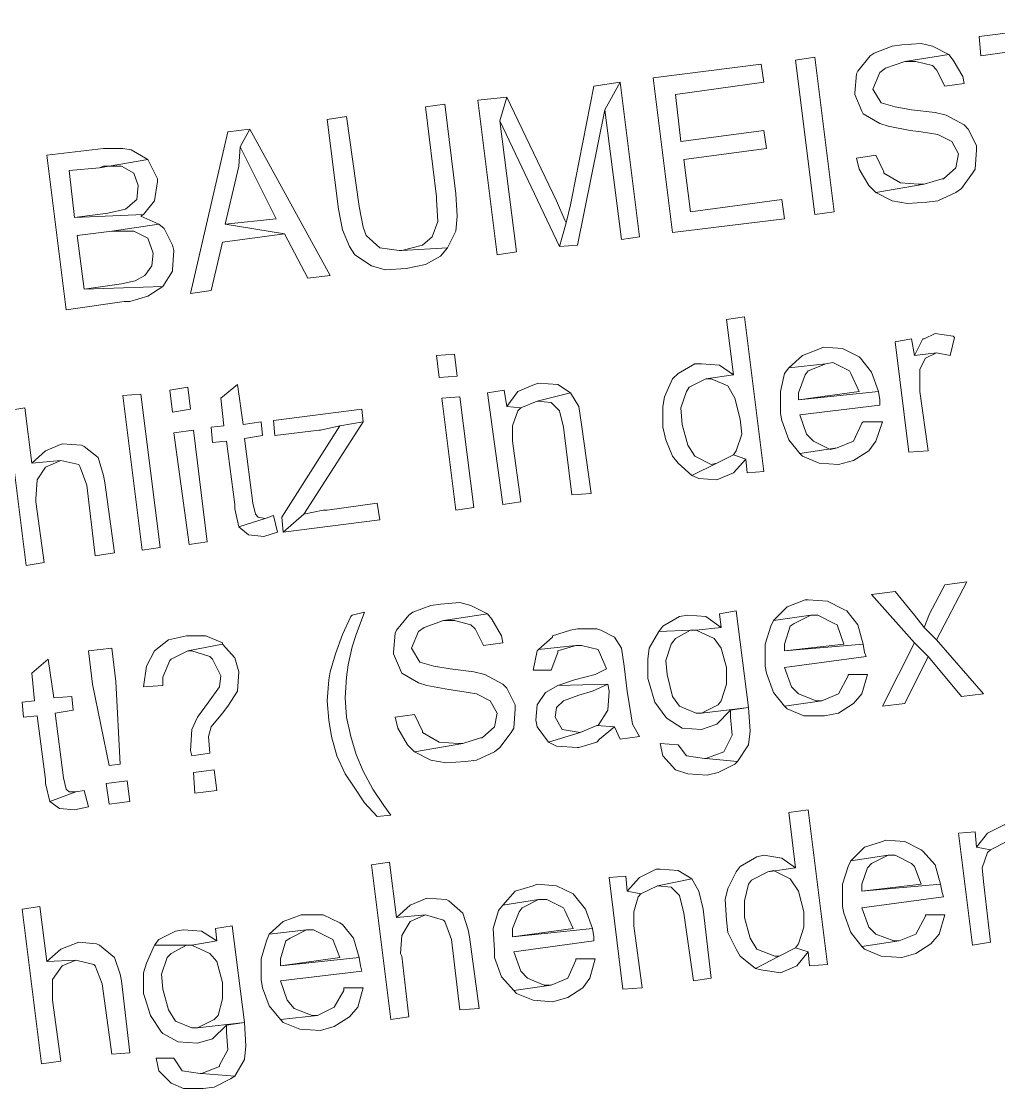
# Model space of a CAD drawing. Header units: metres. Extents: x 2713732.4 to 2713757.2, y 1226081.6 to 1226111.3.
# Drawn here: x 2713752.86 to 2713753.628, y 1226107.259 to 1226108.098 of the extents above; entities that cross this region are included whole.
import ezdxf

# ---------------------------------------------------------------- set-up
doc = ezdxf.new("R2010")
doc.units = ezdxf.units.M
doc.layers.add('einlagen_boden_erstes_og', color=7, linetype='Continuous', true_color=0x000000)

msp = doc.modelspace()

# ---------------------------------------------------------------- linework, layer by layer
at = {"layer": 'einlagen_boden_erstes_og', "color": 1, "lineweight": 0}
for points in [[(2713753.70662, 1226108.09825), (2713753.6132, 1226108.0863), (2713753.61429, 1226108.07109), (2713753.65339, 1226108.07652), (2713753.66643, 1226107.97007), (2713753.68272, 1226107.97116), (2713753.6686, 1226108.0787), (2713753.70771, 1226108.08304)], [(2713753.55237, 1226108.07978), (2713753.54477, 1226108.0787), (2713753.53065, 1226108.07326), (2713753.52739, 1226108.07109), (2713753.51761, 1226108.05914), (2713753.51653, 1226108.05697), (2713753.51544, 1226108.04176), (2713753.51544, 1226108.04068), (2713753.52087, 1226108.02764), (2713753.52196, 1226108.02547), (2713753.53499, 1226108.01787), (2713753.54151, 1226108.01569), (2713753.55889, 1226108.01244), (2713753.56758, 1226108.01135), (2713753.58062, 1226108.00918), (2713753.59148, 1226108.00375), (2713753.59691, 1226107.99397), (2713753.59474, 1226107.98311), (2713753.58496, 1226107.97442), (2713753.58388, 1226107.97442), (2713753.56975, 1226107.97007), (2713753.53174, 1226107.96355), (2713753.54477, 1226107.95704), (2713753.55672, 1226107.95486), (2713753.57193, 1226107.95595), (2713753.58062, 1226107.95704), (2713753.59474, 1226107.96355), (2713753.59908, 1226107.96681), (2713753.60777, 1226107.97876), (2713753.60994, 1226107.98202), (2713753.61103, 1226107.99723), (2713753.61103, 1226108.00049), (2713753.60451, 1226108.01352), (2713753.60125, 1226108.01678), (2713753.58713, 1226108.02438), (2713753.57844, 1226108.02656), (2713753.55998, 1226108.02873), (2713753.54694, 1226108.0309), (2713753.53608, 1226108.03416), (2713753.52956, 1226108.04502), (2713753.52956, 1226108.04502), (2713753.53499, 1226108.05806), (2713753.53934, 1226108.06132), (2713753.55455, 1226108.06675), (2713753.58931, 1226108.07218), (2713753.57627, 1226108.0787), (2713753.56758, 1226108.08087)], [(2713753.58931, 1226108.07218), (2713753.55455, 1226108.06675), (2713753.56324, 1226108.06675), (2713753.57627, 1226108.06349), (2713753.57953, 1226108.06023), (2713753.58605, 1226108.04719), (2713753.60125, 1226108.04937), (2713753.60017, 1226108.0548), (2713753.59257, 1226108.06783)], [(2713753.44158, 1226108.06457), (2713753.35685, 1226108.05371), (2713753.37206, 1226107.93205), (2713753.46004, 1226107.94292), (2713753.45787, 1226107.95812), (2713753.38618, 1226107.94835), (2713753.38075, 1226107.98962), (2713753.44592, 1226107.99831), (2713753.44375, 1226108.01244), (2713753.37858, 1226108.00375), (2713753.37423, 1226108.04068), (2713753.44375, 1226108.05045)], [(2713753.48394, 1226107.94617), (2713753.46873, 1226108.06783), (2713753.48394, 1226108.07001), (2713753.49915, 1226107.94835), (2713753.48394, 1226107.94617)], [(2713753.33078, 1226108.05045), (2713753.31014, 1226108.04719), (2713753.29276, 1226107.95921), (2713753.29168, 1226107.95378), (2713753.28842, 1226107.93966), (2713753.28299, 1226107.92119), (2713753.29711, 1226107.92228), (2713753.31883, 1226108.02873)], [(2713753.33078, 1226108.05045), (2713753.31883, 1226108.02873), (2713753.33187, 1226107.92662), (2713753.34599, 1226107.9288)], [(2713753.24171, 1226108.0385), (2713753.2189, 1226108.03633), (2713753.23411, 1226107.91467), (2713753.24931, 1226107.91685), (2713753.23628, 1226108.02004)], [(2713753.24171, 1226108.0385), (2713753.23628, 1226108.02004), (2713753.28299, 1226107.92119), (2713753.28842, 1226107.93966), (2713753.28733, 1226107.94183), (2713753.28082, 1226107.95704)], [(2713753.19283, 1226108.03307), (2713753.17762, 1226108.0309), (2713753.18631, 1226107.9603), (2713753.18631, 1226107.95812), (2713753.1874, 1226107.94074), (2713753.18305, 1226107.9288), (2713753.17545, 1226107.92228), (2713753.15916, 1226107.91793), (2713753.195, 1226107.92011), (2713753.20152, 1226107.93314), (2713753.20261, 1226107.94509), (2713753.20152, 1226107.96247)], [(2713753.11571, 1226108.0233), (2713753.1005, 1226108.02113), (2713753.10919, 1226107.95052), (2713753.10919, 1226107.95052), (2713753.11245, 1226107.93423), (2713753.11788, 1226107.92119), (2713753.12223, 1226107.91467), (2713753.13526, 1226107.90598), (2713753.14612, 1226107.90273), (2713753.16242, 1226107.90381), (2713753.17762, 1226107.90707), (2713753.18957, 1226107.91359), (2713753.195, 1226107.92011), (2713753.15916, 1226107.91793), (2713753.15698, 1226107.91793), (2713753.14178, 1226107.92011), (2713753.14178, 1226107.92011), (2713753.13092, 1226107.92988), (2713753.12874, 1226107.9364), (2713753.12548, 1226107.95269)], [(2713753.03967, 1226108.01352), (2713753.02229, 1226108.01135), (2713752.99296, 1226107.88426), (2713753.00926, 1226107.88643), (2713753.01795, 1226107.92445), (2713753.06683, 1226107.93097), (2713753.02012, 1226107.93857), (2713753.02881, 1226107.9755), (2713753.03098, 1226107.98419), (2713753.03207, 1226107.9994)], [(2713753.03967, 1226108.01352), (2713753.03207, 1226107.9994), (2713753.03641, 1226107.99071), (2713753.04402, 1226107.9755), (2713753.06031, 1226107.94292), (2713753.02012, 1226107.93857), (2713753.06683, 1226107.93097), (2713753.08529, 1226107.89621), (2713753.10267, 1226107.89838)], [(2713752.92453, 1226107.99831), (2713752.88, 1226107.99288), (2713752.8952, 1226107.87122), (2713752.94082, 1226107.87774), (2713752.94517, 1226107.87774), (2713752.95929, 1226107.88209), (2713752.97124, 1226107.88969), (2713752.90932, 1226107.88752), (2713752.90389, 1226107.92988), (2713752.93105, 1226107.93314), (2713752.96798, 1226107.93857), (2713752.95386, 1226107.94509), (2713752.95603, 1226107.94617), (2713752.90172, 1226107.944), (2713752.89737, 1226107.98093), (2713752.92127, 1226107.98311), (2713752.95929, 1226107.98962), (2713752.94626, 1226107.99723), (2713752.93974, 1226107.99831)], [(2713752.95929, 1226107.98962), (2713752.92127, 1226107.98311), (2713752.92453, 1226107.98419), (2713752.93865, 1226107.98419), (2713752.94843, 1226107.97876), (2713752.95169, 1226107.96899), (2713752.9506, 1226107.95812), (2713752.94191, 1226107.95052), (2713752.92779, 1226107.94726), (2713752.90172, 1226107.944), (2713752.95603, 1226107.94617), (2713752.96472, 1226107.95704), (2713752.96472, 1226107.95704), (2713752.96689, 1226107.97224), (2713752.96689, 1226107.97442), (2713752.96038, 1226107.98745)], [(2713753.53174, 1226107.99288), (2713753.51653, 1226107.99071), (2713753.5187, 1226107.98202), (2713753.5263, 1226107.96899), (2713753.53174, 1226107.96355), (2713753.56975, 1226107.97007), (2713753.56541, 1226107.97007), (2713753.55129, 1226107.97116), (2713753.55129, 1226107.97116), (2713753.53825, 1226107.97876), (2713753.53825, 1226107.97985)], [(2713752.96798, 1226107.93857), (2713752.93105, 1226107.93314), (2713752.93431, 1226107.93314), (2713752.94843, 1226107.93314), (2713752.95929, 1226107.92771), (2713752.96364, 1226107.91576), (2713752.96255, 1226107.90598), (2713752.95712, 1226107.89838), (2713752.94951, 1226107.89404), (2713752.93865, 1226107.89186), (2713752.90932, 1226107.88752), (2713752.97124, 1226107.88969), (2713752.97884, 1226107.90164), (2713752.97884, 1226107.90273), (2713752.97993, 1226107.91793), (2713752.97884, 1226107.92228), (2713752.97233, 1226107.93531)], [(2713753.42854, 1226107.86579), (2713753.41442, 1226107.86362), (2713753.41985, 1226107.82017), (2713753.39813, 1226107.81691), (2713753.40247, 1226107.81691), (2713753.41551, 1226107.81148), (2713753.42094, 1226107.80171), (2713753.42528, 1226107.78541), (2713753.42637, 1226107.77346), (2713753.42203, 1226107.76043), (2713753.41985, 1226107.75717), (2713753.42963, 1226107.75391), (2713753.43072, 1226107.74305), (2713753.44375, 1226107.74414)], [(2713753.55998, 1226107.84841), (2713753.54694, 1226107.84624), (2713753.55781, 1226107.75934), (2713753.57301, 1226107.76043), (2713753.5665, 1226107.80714), (2713753.5665, 1226107.80931), (2713753.5665, 1226107.82452), (2713753.57084, 1226107.83321), (2713753.57953, 1226107.83755), (2713753.56215, 1226107.83538)], [(2713753.57844, 1226107.85276), (2713753.56975, 1226107.84841), (2713753.56867, 1226107.84841), (2713753.56215, 1226107.83538), (2713753.57953, 1226107.83755), (2713753.59039, 1226107.83538), (2713753.59365, 1226107.8495), (2713753.59257, 1226107.85059)], [(2713753.49046, 1226107.8419), (2713753.48829, 1226107.84081), (2713753.47417, 1226107.83538), (2713753.4633, 1226107.8256), (2713753.49263, 1226107.82886), (2713753.49806, 1226107.82995), (2713753.5111, 1226107.82343), (2713753.51218, 1226107.82126), (2713753.5187, 1226107.80714), (2713753.47091, 1226107.80062), (2713753.53391, 1226107.80714), (2713753.52848, 1226107.82234), (2713753.51979, 1226107.83321), (2713753.5187, 1226107.83429), (2713753.50567, 1226107.84081)], [(2713753.20043, 1226107.83647), (2713753.18631, 1226107.83538), (2713753.18849, 1226107.818), (2713753.20261, 1226107.81909)], [(2713753.39487, 1226107.82886), (2713753.38944, 1226107.82886), (2713753.3764, 1226107.82126), (2713753.37206, 1226107.81691), (2713753.36554, 1226107.80279), (2713753.36446, 1226107.79519), (2713753.36446, 1226107.77889), (2713753.36663, 1226107.76912), (2713753.37206, 1226107.75608), (2713753.3764, 1226107.75065), (2713753.38727, 1226107.74088), (2713753.40682, 1226107.75065), (2713753.40247, 1226107.74957), (2713753.38944, 1226107.75608), (2713753.38401, 1226107.76477), (2713753.37966, 1226107.78107), (2713753.37858, 1226107.7941), (2713753.38292, 1226107.80714), (2713753.38509, 1226107.8104), (2713753.39813, 1226107.81691), (2713753.41985, 1226107.82017), (2713753.40899, 1226107.82778)], [(2713753.4633, 1226107.8256), (2713753.46004, 1226107.82126), (2713753.45679, 1226107.80714), (2713753.45679, 1226107.78976), (2713753.45787, 1226107.78433), (2713753.4633, 1226107.76912), (2713753.47199, 1226107.75826), (2713753.50132, 1226107.7626), (2713753.49589, 1226107.76152), (2713753.48286, 1226107.76803), (2713753.47742, 1226107.77346), (2713753.47199, 1226107.78867), (2713753.53499, 1226107.79627), (2713753.53499, 1226107.80062), (2713753.53391, 1226107.80714), (2713753.47091, 1226107.80062), (2713753.47091, 1226107.80605), (2713753.47634, 1226107.82017), (2713753.47851, 1226107.82343), (2713753.49263, 1226107.82886)], [(2713753.0299, 1226107.81257), (2713753.01686, 1226107.80171), (2713753.01903, 1226107.77998), (2713753.00926, 1226107.77889), (2713753.01034, 1226107.76695), (2713753.02121, 1226107.76803), (2713753.02772, 1226107.71807), (2713753.02772, 1226107.71481), (2713753.03098, 1226107.70069), (2713753.05162, 1226107.7072), (2713753.04619, 1226107.70829), (2713753.04402, 1226107.71046), (2713753.04184, 1226107.71915), (2713753.03533, 1226107.7702), (2713753.04945, 1226107.77238), (2713753.04836, 1226107.78324), (2713753.03424, 1226107.78107)], [(2713753.26669, 1226107.81365), (2713753.26344, 1226107.81257), (2713753.2504, 1226107.80714), (2713753.24171, 1226107.79519), (2713753.25257, 1226107.7941), (2713753.26561, 1226107.79953), (2713753.29168, 1226107.80605), (2713753.2819, 1226107.81257)], [(2713752.95495, 1226107.68222), (2713752.93974, 1226107.80388), (2713752.95386, 1226107.80496), (2713752.96907, 1226107.68439), (2713752.95495, 1226107.68222)], [(2713752.99079, 1226107.8104), (2713752.97667, 1226107.80822), (2713752.97884, 1226107.79084), (2713752.99296, 1226107.79302)], [(2713753.23954, 1226107.80822), (2713753.2265, 1226107.80605), (2713753.23845, 1226107.71807), (2713753.25257, 1226107.72024), (2713753.24606, 1226107.76803), (2713753.24606, 1226107.77998), (2713753.2504, 1226107.79193), (2713753.25257, 1226107.7941), (2713753.24171, 1226107.79519)], [(2713753.29168, 1226107.80605), (2713753.26561, 1226107.79953), (2713753.27647, 1226107.79845), (2713753.28299, 1226107.79193), (2713753.28625, 1226107.77889), (2713753.29276, 1226107.72567), (2713753.30797, 1226107.72676), (2713753.30037, 1226107.78107), (2713753.2982, 1226107.79519)], [(2713753.20478, 1226107.80279), (2713753.19066, 1226107.80171), (2713753.20152, 1226107.71372), (2713753.21564, 1226107.71589)], [(2713752.86262, 1226107.7941), (2713752.84849, 1226107.79193), (2713752.8637, 1226107.67027), (2713752.87782, 1226107.67244), (2713752.87131, 1226107.72024), (2713752.87131, 1226107.72241), (2713752.87239, 1226107.73762), (2713752.87891, 1226107.74739), (2713752.89086, 1226107.75283), (2713752.86805, 1226107.75065)], [(2713753.12766, 1226107.79302), (2713753.05814, 1226107.78433), (2713753.05922, 1226107.77238), (2713753.09398, 1226107.77672), (2713753.09507, 1226107.77672), (2713753.11028, 1226107.77998), (2713753.12874, 1226107.78324)], [(2713753.12874, 1226107.78324), (2713753.11028, 1226107.77998), (2713753.06466, 1226107.70829), (2713753.06574, 1226107.69634), (2713753.08203, 1226107.71046), (2713753.08964, 1226107.72241)], [(2713753.52196, 1226107.78324), (2713753.52087, 1226107.78215), (2713753.51436, 1226107.76803), (2713753.50132, 1226107.7626), (2713753.47199, 1226107.75826), (2713753.47417, 1226107.75608), (2713753.4872, 1226107.75065), (2713753.50241, 1226107.74957), (2713753.51436, 1226107.75283), (2713753.5263, 1226107.76043), (2713753.53174, 1226107.76803), (2713753.53717, 1226107.78324)], [(2713752.99514, 1226107.77672), (2713752.97993, 1226107.77455), (2713752.99188, 1226107.68656), (2713753.006, 1226107.68874)], [(2713752.89194, 1226107.76586), (2713752.87891, 1226107.76043), (2713752.86805, 1226107.75065), (2713752.89086, 1226107.75283), (2713752.90498, 1226107.74957), (2713752.90606, 1226107.74739), (2713752.9115, 1226107.73327), (2713752.91801, 1226107.67787), (2713752.93322, 1226107.68005), (2713752.92562, 1226107.73545), (2713752.92453, 1226107.74088), (2713752.92019, 1226107.755), (2713752.90932, 1226107.76369), (2713752.90715, 1226107.76477)], [(2713753.41985, 1226107.75717), (2713753.40682, 1226107.75065), (2713753.38727, 1226107.74088), (2713753.3927, 1226107.7387), (2713753.40682, 1226107.73762), (2713753.41985, 1226107.74305), (2713753.42963, 1226107.75391)], [(2713753.13961, 1226107.71915), (2713753.1005, 1226107.71372), (2713753.09724, 1226107.71372), (2713753.08203, 1226107.71046), (2713753.06574, 1226107.69634), (2713753.14178, 1226107.70612)], [(2713753.05814, 1226107.70938), (2713753.05162, 1226107.7072), (2713753.03098, 1226107.70069), (2713753.03859, 1226107.69417), (2713753.05053, 1226107.69308), (2713753.0614, 1226107.69634)], [(2713753.60343, 1226107.65724), (2713753.58605, 1226107.65506), (2713753.5741, 1226107.63225), (2713753.56975, 1226107.62139), (2713753.57953, 1226107.61161)], [(2713753.54694, 1226107.64963), (2713753.52848, 1226107.64746), (2713753.56215, 1226107.60944), (2713753.57301, 1226107.59858), (2713753.57844, 1226107.59206), (2713753.59908, 1226107.56708), (2713753.61646, 1226107.56925), (2713753.57953, 1226107.61161), (2713753.56975, 1226107.62139), (2713753.56215, 1226107.63117)], [(2713753.18957, 1226107.63986), (2713753.18197, 1226107.63877), (2713753.16785, 1226107.63334), (2713753.16459, 1226107.63117), (2713753.15481, 1226107.61922), (2713753.15373, 1226107.61705), (2713753.15264, 1226107.60184), (2713753.15264, 1226107.60075), (2713753.15807, 1226107.58772), (2713753.15916, 1226107.58555), (2713753.17219, 1226107.57794), (2713753.17871, 1226107.57577), (2713753.19609, 1226107.57251), (2713753.20478, 1226107.57142), (2713753.21781, 1226107.56925), (2713753.22868, 1226107.56382), (2713753.23411, 1226107.55404), (2713753.23194, 1226107.54318), (2713753.22216, 1226107.53449), (2713753.22107, 1226107.53449), (2713753.20695, 1226107.53015), (2713753.16893, 1226107.52363), (2713753.18197, 1226107.51711), (2713753.19392, 1226107.51494), (2713753.20912, 1226107.51603), (2713753.21781, 1226107.51711), (2713753.23194, 1226107.52363), (2713753.23628, 1226107.52689), (2713753.24497, 1226107.53884), (2713753.24714, 1226107.5421), (2713753.24823, 1226107.5573), (2713753.24823, 1226107.56056), (2713753.24171, 1226107.5736), (2713753.23845, 1226107.57686), (2713753.22433, 1226107.58446), (2713753.21564, 1226107.58663), (2713753.19718, 1226107.5888), (2713753.18414, 1226107.59098), (2713753.17328, 1226107.59423), (2713753.16676, 1226107.6051), (2713753.16676, 1226107.6051), (2713753.17219, 1226107.61813), (2713753.17654, 1226107.62139), (2713753.19174, 1226107.62682), (2713753.2265, 1226107.63225), (2713753.21347, 1226107.63877), (2713753.20478, 1226107.64094)], [(2713753.47851, 1226107.64312), (2713753.47634, 1226107.64312), (2713753.46222, 1226107.63768), (2713753.45135, 1226107.62682), (2713753.48068, 1226107.63117), (2713753.48611, 1226107.63117), (2713753.49915, 1226107.62465), (2713753.50132, 1226107.62356), (2713753.50675, 1226107.60836), (2713753.46004, 1226107.60292), (2713753.52196, 1226107.60836), (2713753.51761, 1226107.62356), (2713753.50892, 1226107.63443), (2713753.50675, 1226107.63551), (2713753.49372, 1226107.64203)], [(2713753.12983, 1226107.63334), (2713753.12005, 1226107.63117), (2713753.11897, 1226107.63008), (2713753.11245, 1226107.61596), (2713753.10702, 1226107.60075), (2713753.10267, 1226107.58663), (2713753.10159, 1226107.58011), (2713753.1005, 1226107.56382), (2713753.10159, 1226107.54861), (2713753.10376, 1226107.53558), (2713753.1081, 1226107.52037), (2713753.11462, 1226107.50625), (2713753.12114, 1226107.49647), (2713753.12983, 1226107.48344), (2713753.13961, 1226107.47258), (2713753.15047, 1226107.47366), (2713753.14504, 1226107.48127), (2713753.13635, 1226107.4943), (2713753.12874, 1226107.50842), (2713753.12331, 1226107.52146), (2713753.11897, 1226107.53558), (2713753.11571, 1226107.55079), (2713753.11571, 1226107.55079), (2713753.11462, 1226107.56599), (2713753.11571, 1226107.58229), (2713753.11679, 1226107.59206), (2713753.12005, 1226107.60618), (2713753.12331, 1226107.61596)], [(2713753.2265, 1226107.63225), (2713753.19174, 1226107.62682), (2713753.20043, 1226107.62682), (2713753.21347, 1226107.62356), (2713753.21673, 1226107.6203), (2713753.22325, 1226107.60727), (2713753.23845, 1226107.60944), (2713753.23737, 1226107.61487), (2713753.22976, 1226107.62791)], [(2713753.38401, 1226107.63117), (2713753.37749, 1226107.63008), (2713753.36446, 1226107.62248), (2713753.3612, 1226107.61813), (2713753.38618, 1226107.61922), (2713753.39053, 1226107.61922), (2713753.41008, 1226107.62139), (2713753.39813, 1226107.63008)], [(2713753.42203, 1226107.63443), (2713753.40899, 1226107.63225), (2713753.41008, 1226107.62139), (2713753.39053, 1226107.61922), (2713753.40465, 1226107.6127), (2713753.41008, 1226107.6051), (2713753.41442, 1226107.58989), (2713753.41442, 1226107.57686), (2713753.41008, 1226107.56382), (2713753.40791, 1226107.56056), (2713753.39487, 1226107.55404), (2713753.4318, 1226107.55839)], [(2713753.45135, 1226107.62682), (2713753.44918, 1226107.62248), (2713753.44484, 1226107.60836), (2713753.44484, 1226107.59098), (2713753.44592, 1226107.58555), (2713753.45135, 1226107.57034), (2713753.46004, 1226107.55948), (2713753.48937, 1226107.56382), (2713753.48503, 1226107.56382), (2713753.47091, 1226107.56925), (2713753.46548, 1226107.57468), (2713753.46004, 1226107.58989), (2713753.52413, 1226107.59858), (2713753.52305, 1226107.60184), (2713753.52196, 1226107.60836), (2713753.46004, 1226107.60292), (2713753.46004, 1226107.60836), (2713753.46439, 1226107.62248), (2713753.46765, 1226107.62465), (2713753.48068, 1226107.63117)], [(2713753.29711, 1226107.6203), (2713753.29168, 1226107.61922), (2713753.27756, 1226107.61487), (2713753.27756, 1226107.61379), (2713753.26669, 1226107.60401), (2713753.29602, 1226107.60727), (2713753.30037, 1226107.60727), (2713753.3134, 1226107.60401), (2713753.31883, 1226107.59206), (2713753.31992, 1226107.5888), (2713753.31123, 1226107.58446), (2713753.29494, 1226107.58011), (2713753.2819, 1226107.57577), (2713753.32101, 1226107.57686), (2713753.32209, 1226107.57142), (2713753.32101, 1226107.55622), (2713753.3134, 1226107.54427), (2713753.31232, 1226107.54427), (2713753.32644, 1226107.54318), (2713753.33078, 1226107.53341), (2713753.34599, 1226107.53558), (2713753.34056, 1226107.54535), (2713753.33947, 1226107.55187), (2713753.33621, 1226107.57142), (2713753.33404, 1226107.59098), (2713753.33187, 1226107.6051), (2713753.32644, 1226107.61379), (2713753.31558, 1226107.61922), (2713753.31232, 1226107.6203)], [(2713753.3612, 1226107.61813), (2713753.35359, 1226107.6051), (2713753.35251, 1226107.59641), (2713753.35251, 1226107.5812), (2713753.35359, 1226107.57794), (2713753.35794, 1226107.56273), (2713753.36663, 1226107.55079), (2713753.36771, 1226107.5497), (2713753.37966, 1226107.5421), (2713753.39487, 1226107.54101), (2713753.40682, 1226107.54535), (2713753.41768, 1226107.55622), (2713753.4318, 1226107.55839), (2713753.39487, 1226107.55404), (2713753.39053, 1226107.55404), (2713753.37749, 1226107.55948), (2713753.37206, 1226107.56708), (2713753.36771, 1226107.58446), (2713753.36663, 1226107.59532), (2713753.37097, 1226107.60836), (2713753.37423, 1226107.6127), (2713753.38618, 1226107.61922)], [(2713752.9897, 1226107.61487), (2713752.97558, 1226107.61161), (2713752.96472, 1226107.60292), (2713752.9582, 1226107.59098), (2713752.95603, 1226107.57468), (2713752.97124, 1226107.57577), (2713752.97124, 1226107.58229), (2713752.97667, 1226107.59532), (2713752.97776, 1226107.59641), (2713752.99079, 1226107.60292), (2713753.01795, 1226107.60836), (2713753.01795, 1226107.60944), (2713753.00491, 1226107.61487)], [(2713752.93105, 1226107.6051), (2713752.91258, 1226107.60292), (2713752.91584, 1226107.57686), (2713752.92888, 1226107.51277), (2713752.93757, 1226107.51385), (2713752.93431, 1226107.57903)], [(2713753.01795, 1226107.60836), (2713752.99079, 1226107.60292), (2713752.99405, 1226107.60292), (2713753.00817, 1226107.59858), (2713753.01034, 1226107.59641), (2713753.01686, 1226107.58337), (2713753.01577, 1226107.57468), (2713753.00708, 1226107.56273), (2713752.99839, 1226107.55079), (2713752.99405, 1226107.54101), (2713752.99405, 1226107.54101), (2713752.99296, 1226107.52472), (2713752.99405, 1226107.52037), (2713753.00817, 1226107.52254), (2713753.00708, 1226107.53558), (2713753.00926, 1226107.54318), (2713753.01795, 1226107.55404), (2713753.02229, 1226107.55948), (2713753.0299, 1226107.57142), (2713753.03098, 1226107.58663), (2713753.02772, 1226107.59749)], [(2713753.26669, 1226107.60401), (2713753.26561, 1226107.60292), (2713753.26235, 1226107.58772), (2713753.27647, 1226107.58772), (2713753.27647, 1226107.58772), (2713753.2819, 1226107.60184), (2713753.2819, 1226107.60292), (2713753.29602, 1226107.60727)], [(2713753.56215, 1226107.60944), (2713753.53717, 1226107.55948), (2713753.55455, 1226107.56165), (2713753.57301, 1226107.59858)], [(2713752.88108, 1226107.59641), (2713752.86805, 1226107.58555), (2713752.87022, 1226107.56382), (2713752.86044, 1226107.56273), (2713752.86153, 1226107.55079), (2713752.87239, 1226107.55187), (2713752.87891, 1226107.5019), (2713752.87891, 1226107.49865), (2713752.88217, 1226107.48453), (2713752.90281, 1226107.49213), (2713752.89737, 1226107.49213), (2713752.8952, 1226107.4943), (2713752.89303, 1226107.50299), (2713752.88651, 1226107.55404), (2713752.90063, 1226107.55622), (2713752.89955, 1226107.56708), (2713752.88543, 1226107.56599)], [(2713753.2819, 1226107.57577), (2713753.27213, 1226107.57034), (2713753.26561, 1226107.56056), (2713753.26452, 1226107.54861), (2713753.26561, 1226107.54318), (2713753.2743, 1226107.53123), (2713753.29928, 1226107.53884), (2713753.28516, 1226107.54101), (2713753.27973, 1226107.55079), (2713753.28082, 1226107.55839), (2713753.28625, 1226107.56382), (2713753.2982, 1226107.56817), (2713753.30906, 1226107.57142), (2713753.32101, 1226107.57686)], [(2713753.51001, 1226107.58446), (2713753.51001, 1226107.58337), (2713753.50241, 1226107.56925), (2713753.48937, 1226107.56382), (2713753.46004, 1226107.55948), (2713753.46222, 1226107.5573), (2713753.47525, 1226107.55187), (2713753.49155, 1226107.55187), (2713753.50241, 1226107.55404), (2713753.51436, 1226107.56165), (2713753.52087, 1226107.56925), (2713753.52522, 1226107.58446)], [(2713753.16893, 1226107.55296), (2713753.15373, 1226107.55079), (2713753.1559, 1226107.5421), (2713753.1635, 1226107.52906), (2713753.16893, 1226107.52363), (2713753.20695, 1226107.53015), (2713753.20369, 1226107.53015), (2713753.18849, 1226107.53123), (2713753.18849, 1226107.53123), (2713753.17545, 1226107.53884), (2713753.17545, 1226107.53992)], [(2713753.4318, 1226107.55839), (2713753.41768, 1226107.55622), (2713753.41768, 1226107.55079), (2713753.41877, 1226107.53666), (2713753.41225, 1226107.52363), (2713753.41225, 1226107.52363), (2713753.39813, 1226107.5182), (2713753.42311, 1226107.51603), (2713753.4318, 1226107.52906), (2713753.43289, 1226107.53992)], [(2713753.31232, 1226107.54427), (2713753.29928, 1226107.53884), (2713753.2743, 1226107.53123), (2713753.28082, 1226107.52797), (2713753.29711, 1226107.52689), (2713753.2982, 1226107.52689), (2713753.31232, 1226107.53123), (2713753.31449, 1226107.53341), (2713753.32644, 1226107.54318)], [(2713753.36228, 1226107.53015), (2713753.36446, 1226107.52037), (2713753.37423, 1226107.50951), (2713753.38401, 1226107.50625), (2713753.39922, 1226107.50516), (2713753.40791, 1226107.50734), (2713753.42094, 1226107.51385), (2713753.42311, 1226107.51603), (2713753.39813, 1226107.5182), (2713753.39704, 1226107.5182), (2713753.38292, 1226107.52037), (2713753.3764, 1226107.52906)], [(2713753.01143, 1226107.50951), (2713752.99514, 1226107.50734), (2713752.99622, 1226107.49104), (2713753.0136, 1226107.49322)], [(2713752.90932, 1226107.49322), (2713752.90281, 1226107.49213), (2713752.88217, 1226107.48453), (2713752.88977, 1226107.47909), (2713752.90172, 1226107.47801), (2713752.91258, 1226107.48018)], [(2713752.943, 1226107.50082), (2713752.9267, 1226107.49865), (2713752.92888, 1226107.48235), (2713752.94517, 1226107.48453)], [(2713753.47851, 1226107.47801), (2713753.4633, 1226107.47584), (2713753.46873, 1226107.43239), (2713753.44701, 1226107.42913), (2713753.45135, 1226107.43021), (2713753.46439, 1226107.4237), (2713753.47091, 1226107.41392), (2713753.47525, 1226107.39763), (2713753.47525, 1226107.38568), (2713753.47091, 1226107.37264), (2713753.46873, 1226107.36938), (2713753.47851, 1226107.36613), (2713753.4796, 1226107.35526), (2713753.49372, 1226107.35635)], [(2713753.60994, 1226107.46063), (2713753.59691, 1226107.45954), (2713753.60777, 1226107.37156), (2713753.62189, 1226107.37373), (2713753.61646, 1226107.42152), (2713753.61538, 1226107.43239), (2713753.61972, 1226107.44433), (2713753.62189, 1226107.44651), (2713753.61103, 1226107.44868)], [(2713753.63601, 1226107.46606), (2713753.63276, 1226107.46606), (2713753.61972, 1226107.45954), (2713753.61103, 1226107.44868), (2713753.62189, 1226107.44651), (2713753.63493, 1226107.45302), (2713753.661, 1226107.45846), (2713753.65122, 1226107.46497)], [(2713753.53934, 1226107.45411), (2713753.53717, 1226107.45302), (2713753.52305, 1226107.44868), (2713753.51218, 1226107.43782), (2713753.54151, 1226107.44216), (2713753.54694, 1226107.44216), (2713753.55998, 1226107.43564), (2713753.56215, 1226107.43347), (2713753.56758, 1226107.41935), (2713753.52087, 1226107.41392), (2713753.58279, 1226107.41935), (2713753.57844, 1226107.43456), (2713753.56867, 1226107.44542), (2713753.56758, 1226107.44651), (2713753.55455, 1226107.45302)], [(2713753.14938, 1226107.43673), (2713753.13526, 1226107.43456), (2713753.15047, 1226107.3129), (2713753.16459, 1226107.31507), (2713753.15916, 1226107.36287), (2713753.15807, 1226107.36504), (2713753.15916, 1226107.37916), (2713753.16567, 1226107.39002), (2713753.17762, 1226107.39545), (2713753.15481, 1226107.39328)], [(2713753.44375, 1226107.44216), (2713753.43832, 1226107.44108), (2713753.42528, 1226107.43347), (2713753.42203, 1226107.42913), (2713753.41551, 1226107.41609), (2713753.41334, 1226107.4074), (2713753.41442, 1226107.39111), (2713753.41551, 1226107.38133), (2713753.42203, 1226107.3683), (2713753.42528, 1226107.36287), (2713753.43723, 1226107.35309), (2713753.4557, 1226107.36287), (2713753.45244, 1226107.36287), (2713753.43832, 1226107.3683), (2713753.43289, 1226107.37699), (2713753.42854, 1226107.39328), (2713753.42854, 1226107.40632), (2713753.4318, 1226107.41935), (2713753.43397, 1226107.42261), (2713753.44701, 1226107.42913), (2713753.46873, 1226107.43239), (2713753.45787, 1226107.43999)], [(2713753.51218, 1226107.43782), (2713753.51001, 1226107.43347), (2713753.50567, 1226107.41935), (2713753.50567, 1226107.40197), (2713753.50675, 1226107.39654), (2713753.51218, 1226107.38133), (2713753.52087, 1226107.37047), (2713753.5502, 1226107.37482), (2713753.54586, 1226107.37482), (2713753.53174, 1226107.38025), (2713753.5263, 1226107.38568), (2713753.52087, 1226107.40089), (2713753.58496, 1226107.40958), (2713753.58388, 1226107.41283), (2713753.58279, 1226107.41935), (2713753.52087, 1226107.41392), (2713753.52087, 1226107.41935), (2713753.52522, 1226107.43239), (2713753.52848, 1226107.43564), (2713753.54151, 1226107.44216)], [(2713753.33513, 1226107.42587), (2713753.32209, 1226107.42478), (2713753.33295, 1226107.3368), (2713753.34816, 1226107.33788), (2713753.34164, 1226107.38676), (2713753.34164, 1226107.39763), (2713753.3449, 1226107.40958), (2713753.34708, 1226107.41175), (2713753.33621, 1226107.41392)], [(2713753.36228, 1226107.4313), (2713753.35902, 1226107.4313), (2713753.34599, 1226107.42478), (2713753.33621, 1226107.41392), (2713753.34708, 1226107.41175), (2713753.36011, 1226107.41826), (2713753.38727, 1226107.4237), (2713753.3764, 1226107.43021)], [(2713753.26561, 1226107.41935), (2713753.26235, 1226107.41826), (2713753.24823, 1226107.41392), (2713753.23845, 1226107.40306), (2713753.26669, 1226107.4074), (2713753.27321, 1226107.4074), (2713753.28625, 1226107.40089), (2713753.28733, 1226107.39871), (2713753.29385, 1226107.38459), (2713753.24606, 1226107.37807), (2713753.30906, 1226107.38459), (2713753.30363, 1226107.3998), (2713753.29494, 1226107.41066), (2713753.29385, 1226107.41175), (2713753.28082, 1226107.41826)], [(2713753.38727, 1226107.4237), (2713753.36011, 1226107.41826), (2713753.37097, 1226107.41718), (2713753.37749, 1226107.41066), (2713753.38075, 1226107.39654), (2713753.38835, 1226107.34331), (2713753.40247, 1226107.34549), (2713753.39596, 1226107.3998), (2713753.3927, 1226107.41392)], [(2713752.87456, 1226107.40197), (2713752.86044, 1226107.3998), (2713752.87565, 1226107.27814), (2713752.89086, 1226107.28031), (2713752.88434, 1226107.32811), (2713752.88434, 1226107.32919), (2713752.88434, 1226107.3444), (2713752.89194, 1226107.35526), (2713752.90281, 1226107.35961), (2713752.88, 1226107.35852)], [(2713753.17871, 1226107.40849), (2713753.16567, 1226107.40306), (2713753.15481, 1226107.39328), (2713753.17762, 1226107.39545), (2713753.19174, 1226107.39111), (2713753.19283, 1226107.39002), (2713753.19826, 1226107.3759), (2713753.20478, 1226107.3205), (2713753.21999, 1226107.32159), (2713753.21238, 1226107.37807), (2713753.2113, 1226107.38351), (2713753.20695, 1226107.39654), (2713753.19609, 1226107.40632), (2713753.19392, 1226107.4074)], [(2713753.23845, 1226107.40306), (2713753.23519, 1226107.39871), (2713753.23085, 1226107.38459), (2713753.23194, 1226107.36721), (2713753.23194, 1226107.36178), (2713753.23737, 1226107.34657), (2713753.24714, 1226107.33571), (2713753.27647, 1226107.34006), (2713753.27104, 1226107.34006), (2713753.258, 1226107.34549), (2713753.25257, 1226107.35092), (2713753.24714, 1226107.36613), (2713753.31014, 1226107.37482), (2713753.31014, 1226107.37807), (2713753.30906, 1226107.38459), (2713753.24606, 1226107.37807), (2713753.24606, 1226107.38459), (2713753.25149, 1226107.39763), (2713753.25366, 1226107.40089), (2713753.26669, 1226107.4074)], [(2713753.08203, 1226107.39545), (2713753.07986, 1226107.39545), (2713753.06574, 1226107.39002), (2713753.05488, 1226107.38025), (2713753.08421, 1226107.38351), (2713753.08964, 1226107.38351), (2713753.10267, 1226107.37699), (2713753.10485, 1226107.3759), (2713753.11028, 1226107.36178), (2713753.06357, 1226107.35526), (2713753.12548, 1226107.36178), (2713753.12114, 1226107.37699), (2713753.11245, 1226107.38785), (2713753.11028, 1226107.38894), (2713753.09724, 1226107.39545)], [(2713753.57084, 1226107.39545), (2713753.57084, 1226107.39437), (2713753.56324, 1226107.38025), (2713753.5502, 1226107.37482), (2713753.52087, 1226107.37047), (2713753.52305, 1226107.3683), (2713753.53608, 1226107.36287), (2713753.55237, 1226107.36178), (2713753.56324, 1226107.36504), (2713753.57519, 1226107.37264), (2713753.5817, 1226107.38025), (2713753.58605, 1226107.39545)], [(2713753.02555, 1226107.38676), (2713753.01252, 1226107.38459), (2713753.0136, 1226107.37482), (2713752.99405, 1226107.37156), (2713753.00817, 1226107.36504), (2713753.0136, 1226107.35852), (2713753.01795, 1226107.34223), (2713753.01795, 1226107.32919), (2713753.01469, 1226107.31616), (2713753.01143, 1226107.3129), (2713752.99839, 1226107.30638), (2713753.03533, 1226107.31073)], [(2713752.98753, 1226107.38351), (2713752.98101, 1226107.38242), (2713752.96798, 1226107.3759), (2713752.96472, 1226107.37156), (2713752.9897, 1226107.37156), (2713752.99405, 1226107.37156), (2713753.0136, 1226107.37482), (2713753.00165, 1226107.38242)], [(2713753.05488, 1226107.38025), (2713753.05271, 1226107.37482), (2713753.04836, 1226107.36069), (2713753.04836, 1226107.3444), (2713753.04945, 1226107.33788), (2713753.05488, 1226107.32376), (2713753.06357, 1226107.3129), (2713753.0929, 1226107.31616), (2713753.08855, 1226107.31616), (2713753.07443, 1226107.32159), (2713753.069, 1226107.32811), (2713753.06357, 1226107.34331), (2713753.12766, 1226107.35092), (2713753.12657, 1226107.35526), (2713753.12548, 1226107.36178), (2713753.06357, 1226107.35526), (2713753.06357, 1226107.36069), (2713753.06791, 1226107.37482), (2713753.07117, 1226107.37699), (2713753.08421, 1226107.38351)], [(2713752.90498, 1226107.37373), (2713752.89086, 1226107.3683), (2713752.88, 1226107.35852), (2713752.90281, 1226107.35961), (2713752.91693, 1226107.35635), (2713752.91801, 1226107.35526), (2713752.92344, 1226107.34114), (2713752.93105, 1226107.28574), (2713752.94517, 1226107.28683), (2713752.93865, 1226107.34331), (2713752.93757, 1226107.34875), (2713752.93322, 1226107.36178), (2713752.92127, 1226107.37156), (2713752.9191, 1226107.37264)], [(2713752.96472, 1226107.37156), (2713752.9582, 1226107.35744), (2713752.95603, 1226107.34983), (2713752.95603, 1226107.33354), (2713752.95712, 1226107.33028), (2713752.96146, 1226107.31616), (2713752.97015, 1226107.30312), (2713752.97124, 1226107.30204), (2713752.98319, 1226107.29552), (2713752.99839, 1226107.29443), (2713753.01034, 1226107.29769), (2713753.02121, 1226107.30856), (2713753.03533, 1226107.31073), (2713752.99839, 1226107.30638), (2713752.99405, 1226107.30638), (2713752.98101, 1226107.31181), (2713752.97558, 1226107.3205), (2713752.97124, 1226107.3368), (2713752.97015, 1226107.34875), (2713752.9745, 1226107.36178), (2713752.97776, 1226107.36504), (2713752.9897, 1226107.37156)], [(2713753.46873, 1226107.36938), (2713753.4557, 1226107.36287), (2713753.43723, 1226107.35309), (2713753.44158, 1226107.352), (2713753.45679, 1226107.34983), (2713753.46982, 1226107.35526), (2713753.47851, 1226107.36613)], [(2713753.29602, 1226107.36069), (2713753.29602, 1226107.35961), (2713753.28951, 1226107.34549), (2713753.27647, 1226107.34006), (2713753.24714, 1226107.33571), (2713753.24931, 1226107.33354), (2713753.26235, 1226107.32811), (2713753.27756, 1226107.32702), (2713753.28951, 1226107.33028), (2713753.30145, 1226107.33788), (2713753.30689, 1226107.34549), (2713753.31123, 1226107.36069)], [(2713753.11354, 1226107.33788), (2713753.11354, 1226107.33571), (2713753.10593, 1226107.32268), (2713753.0929, 1226107.31616), (2713753.06357, 1226107.3129), (2713753.06574, 1226107.31073), (2713753.07878, 1226107.3053), (2713753.09507, 1226107.30421), (2713753.10593, 1226107.30747), (2713753.11788, 1226107.31507), (2713753.1244, 1226107.32268), (2713753.12874, 1226107.33788)], [(2713753.03533, 1226107.31073), (2713753.02121, 1226107.30856), (2713753.02121, 1226107.30312), (2713753.02229, 1226107.289), (2713753.01577, 1226107.27705), (2713753.01577, 1226107.27597), (2713753.00165, 1226107.27054), (2713753.02772, 1226107.26836), (2713753.03533, 1226107.2814), (2713753.03641, 1226107.29226)], [(2713752.96581, 1226107.28249), (2713752.96798, 1226107.27271), (2713752.97776, 1226107.26293), (2713752.98753, 1226107.25859), (2713753.00274, 1226107.25859), (2713753.01143, 1226107.25967), (2713753.02446, 1226107.26619), (2713753.02772, 1226107.26836), (2713753.00165, 1226107.27054), (2713753.00057, 1226107.27054), (2713752.98645, 1226107.27271), (2713752.97993, 1226107.28249)]]:
    msp.add_lwpolyline(points, close=True, dxfattribs=at)

doc.saveas('drawing.dxf')
